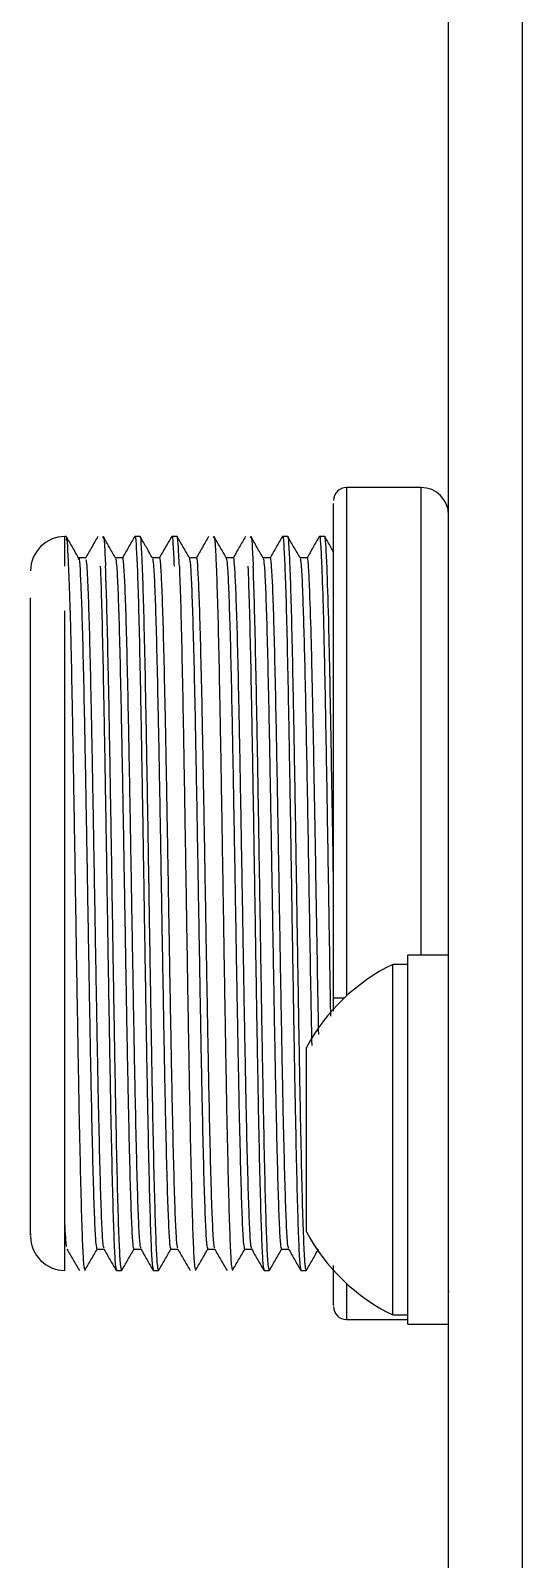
# Model space of a CAD drawing. Header units: millimetres. Extents: x 0 to 279, y 0 to 216.
# Drawn here: x 93.95 to 96.61, y 62.88 to 71.17 of the extents above; entities that cross this region are included whole.
import ezdxf

# ---------------------------------------------------------------- set-up
doc = ezdxf.new("R2010")
doc.units = ezdxf.units.MM

msp = doc.modelspace()

# ---------------------------------------------------------------- linework, layer by layer
at = {"color": 7, "linetype": 'Continuous', "lineweight": 25}
for p, q in [((96.6104, 39.1079), (96.6104, 140.1687)), ((96.2104, 42.8383), (96.2104, 98.8383)), ((96.0604, 68.693), (95.6577, 68.693)), ((94.1389, 68.4267), (94.131, 68.4267)), ((94.5389, 68.4267), (94.5104, 68.4267)), ((94.7389, 68.4267), (94.7104, 68.4267)), ((95.3389, 68.4267), (95.3104, 68.4267)), ((95.5389, 68.4267), (95.5104, 68.4267)), ((94.2444, 68.3124), (94.2054, 68.3124)), ((94.4444, 68.3124), (94.4053, 68.3124)), ((94.6444, 68.3124), (94.6054, 68.3124)), ((94.8444, 68.3124), (94.8055, 68.3124)), ((95.0444, 68.3124), (95.0054, 68.3124)), ((95.2444, 68.3124), (95.2053, 68.3124)), ((95.4444, 68.3124), (95.4054, 68.3124)), ((94.131, 64.4499), (94.131, 68.025)), ((96.2104, 66.1583), (95.9904, 66.1583)), ((95.9904, 65.1583), (95.9904, 66.1583)), ((95.9904, 66.1083), (95.9079, 66.1083)), ((95.9079, 65.4657), (95.9079, 66.1083)), ((95.5876, 65.927), (95.6462, 65.9272)), ((95.4404, 65.3201), (95.4404, 65.6583)), ((95.9079, 64.2083), (95.9079, 65.4657)), ((95.4404, 64.6583), (95.4404, 65.3201)), ((95.9904, 64.1583), (95.9904, 65.1583)), ((94.305, 64.5643), (94.3439, 64.5643)), ((94.505, 64.5643), (94.544, 64.5643)), ((94.705, 64.5643), (94.7439, 64.5643)), ((94.905, 64.5643), (94.9438, 64.5643)), ((95.105, 64.5643), (95.1439, 64.5643)), ((95.305, 64.5643), (95.344, 64.5643)), ((94.4104, 64.4499), (94.4389, 64.4499)), ((94.6104, 64.4499), (94.6389, 64.4499)), ((95.2104, 64.4499), (95.2389, 64.4499)), ((95.4104, 64.4499), (95.4389, 64.4499)), ((96.2104, 64.3386), (96.2104, 64.3344)), ((95.6577, 64.1836), (95.9904, 64.1836)), ((95.9079, 64.2083), (95.9904, 64.2083)), ((95.9904, 64.1583), (96.2104, 64.1583))]:
    msp.add_line(p, q, dxfattribs=at)
at = {"color": 8, "linetype": 'Continuous', "lineweight": 25}
for p, q in [((95.6577, 68.693), (95.6577, 65.9379)), ((96.0604, 68.693), (96.0604, 66.1583)), ((94.131, 68.2657), (94.131, 68.4267)), ((95.6577, 64.3788), (95.6577, 64.1836))]:
    msp.add_line(p, q, dxfattribs=at)
at = {"color": 7, "linetype": 'Continuous', "lineweight": 25}
for centre, radius, start, end in [((95.6577, 68.6229), 0.0702, 90, 180), ((96.0604, 68.543), 0.15, 0, 90), ((94.131, 68.2414), 0.1853, 90, 180), ((96.372, 65.1583), 1.0573, 116.03726, 151.77733), ((94.131, 64.6352), 0.1853, 180, 270), ((96.372, 65.1583), 1.0573, 208.22267, 243.96274), ((95.6577, 64.2537), 0.0702, 180, 270)]:
    msp.add_arc(centre, radius, start, end, dxfattribs=at)
for points, knots in [([(95.5876, 65.8549), (95.5876, 65.9567), (95.5876, 66.2672), (95.5876, 66.8306), (95.5876, 67.4666), (95.5876, 68.0029), (95.5876, 68.3773), (95.5876, 68.5946), (95.5876, 68.6021), (95.5876, 68.6055)], [0, 0, 0, 0, 0.0795441, 0.2423566, 0.4103115, 0.5756557, 0.7313131, 0.879412, 1, 1, 1, 1]), ([(94.1518, 68.2657), (94.1484, 68.3457), (94.1441, 68.4446), (94.1398, 68.4135), (94.1389, 68.4075)], [0, 0, 0, 0, 0.807973, 1, 1, 1, 1]), ([(94.2064, 68.3107), (94.1952, 68.33), (94.1729, 68.3687), (94.1506, 68.4073), (94.1394, 68.4267)], [0, 0, 0, 0, 0.499996, 1, 1, 1, 1]), ([(94.31, 68.4266), (94.2988, 68.4072), (94.2765, 68.3686), (94.2541, 68.3299), (94.243, 68.3106)], [0, 0, 0, 0, 0.500005, 1, 1, 1, 1]), ([(94.338, 68.4194), (94.3384, 68.4222), (94.3409, 68.4378), (94.3456, 68.3959), (94.3497, 68.3091), (94.3518, 68.2657)], [0, 0, 0, 0, 0.095626, 0.547878, 1, 1, 1, 1]), ([(94.4063, 68.3106), (94.3952, 68.3299), (94.3728, 68.3686), (94.3505, 68.4073), (94.3393, 68.4266)], [0, 0, 0, 0, 0.499995, 1, 1, 1, 1]), ([(94.51, 68.4269), (94.4988, 68.4075), (94.4765, 68.3689), (94.4542, 68.3302), (94.443, 68.3109)], [0, 0, 0, 0, 0.500004, 1, 1, 1, 1]), ([(94.5104, 68.4244), (94.5105, 68.4252), (94.5128, 68.4377), (94.5171, 68.3945), (94.5212, 68.3087), (94.5233, 68.2657)], [0, 0, 0, 0, 0.030646, 0.515323, 1, 1, 1, 1]), ([(94.5518, 68.2657), (94.5497, 68.3087), (94.5456, 68.3945), (94.5413, 68.4377), (94.5391, 68.4252), (94.5389, 68.4244)], [0, 0, 0, 0, 0.484677, 0.969354, 1, 1, 1, 1]), ([(94.6064, 68.3107), (94.5952, 68.33), (94.5732, 68.3682), (94.5512, 68.4063), (94.5403, 68.4251)], [0, 0, 0, 0, 0.507126, 1, 1, 1, 1]), ([(94.7101, 68.4269), (94.6989, 68.4076), (94.6765, 68.3689), (94.6542, 68.3303), (94.643, 68.3109)], [0, 0, 0, 0, 0.500005, 1, 1, 1, 1]), ([(94.7104, 68.4244), (94.7105, 68.4252), (94.7128, 68.4377), (94.7171, 68.3945), (94.7212, 68.3087), (94.7233, 68.2657)], [0, 0, 0, 0, 0.030646, 0.515323, 1, 1, 1, 1]), ([(94.7518, 68.2657), (94.7497, 68.3087), (94.7456, 68.3945), (94.7413, 68.4377), (94.7391, 68.4252), (94.7389, 68.4244)], [0, 0, 0, 0, 0.484677, 0.969354, 1, 1, 1, 1]), ([(94.8064, 68.3108), (94.7952, 68.3301), (94.7729, 68.3688), (94.7506, 68.4075), (94.7394, 68.4268)], [0, 0, 0, 0, 0.499995, 1, 1, 1, 1]), ([(94.91, 68.4266), (94.8988, 68.4073), (94.8765, 68.3686), (94.8541, 68.3299), (94.843, 68.3106)], [0, 0, 0, 0, 0.500005, 1, 1, 1, 1]), ([(94.938, 68.4196), (94.9384, 68.4223), (94.9409, 68.438), (94.9455, 68.3959), (94.9497, 68.3091), (94.9518, 68.2657)], [0, 0, 0, 0, 0.094449, 0.547164, 1, 1, 1, 1]), ([(95.0063, 68.3108), (94.9952, 68.3301), (94.9728, 68.3688), (94.9505, 68.4074), (94.9393, 68.4268)], [0, 0, 0, 0, 0.499996, 1, 1, 1, 1]), ([(95.11, 68.4267), (95.0989, 68.4074), (95.0765, 68.3687), (95.0542, 68.33), (95.043, 68.3107)], [0, 0, 0, 0, 0.500004, 1, 1, 1, 1]), ([(95.1381, 68.4198), (95.1385, 68.4223), (95.141, 68.4377), (95.1456, 68.3958), (95.1497, 68.3091), (95.1518, 68.2657)], [0, 0, 0, 0, 0.091507, 0.545828, 1, 1, 1, 1]), ([(95.2064, 68.3106), (95.1952, 68.3299), (95.1729, 68.3686), (95.1505, 68.4072), (95.1394, 68.4266)], [0, 0, 0, 0, 0.499996, 1, 1, 1, 1]), ([(95.31, 68.4269), (95.2988, 68.4076), (95.2765, 68.3689), (95.2542, 68.3302), (95.243, 68.3109)], [0, 0, 0, 0, 0.5000045, 1, 1, 1, 1]), ([(95.3104, 68.4244), (95.3105, 68.4252), (95.3128, 68.4377), (95.3171, 68.3945), (95.3212, 68.3087), (95.3233, 68.2657)], [0, 0, 0, 0, 0.030646, 0.515323, 1, 1, 1, 1]), ([(95.3518, 68.2657), (95.3497, 68.3087), (95.3456, 68.3945), (95.3413, 68.4377), (95.3391, 68.4252), (95.3389, 68.4244)], [0, 0, 0, 0, 0.484677, 0.969354, 1, 1, 1, 1]), ([(95.4063, 68.3108), (95.3952, 68.3301), (95.3732, 68.3682), (95.3511, 68.4063), (95.3403, 68.4251)], [0, 0, 0, 0, 0.507099, 1, 1, 1, 1]), ([(95.5099, 68.4267), (95.4988, 68.4074), (95.4764, 68.3687), (95.4541, 68.33), (95.4429, 68.3107)], [0, 0, 0, 0, 0.500005, 1, 1, 1, 1]), ([(95.5104, 68.4244), (95.5105, 68.4252), (95.5128, 68.4377), (95.5171, 68.3945), (95.5212, 68.3087), (95.5233, 68.2657)], [0, 0, 0, 0, 0.030646, 0.515323, 1, 1, 1, 1]), ([(95.5518, 68.2657), (95.5497, 68.3087), (95.5456, 68.3945), (95.5413, 68.4377), (95.5391, 68.4252), (95.5389, 68.4244)], [0, 0, 0, 0, 0.484677, 0.969354, 1, 1, 1, 1]), ([(95.5876, 68.3434), (95.5826, 68.352), (95.5665, 68.3798), (95.5504, 68.4077), (95.5393, 68.427)], [0, 0, 0, 0, 0.3062736, 1, 1, 1, 1]), ([(94.206, 68.3021), (94.2063, 68.3045), (94.2103, 68.3326), (94.2142, 68.2427), (94.2178, 68.1606)], [0, 0, 0, 0, 0.086461, 1, 1, 1, 1]), ([(94.2573, 68.1606), (94.2547, 68.2151), (94.2504, 68.304), (94.2461, 68.3004), (94.2444, 68.299)], [0, 0, 0, 0, 0.611887, 1, 1, 1, 1]), ([(94.4058, 68.3089), (94.4078, 68.3017), (94.4118, 68.2865), (94.4158, 68.2038), (94.4178, 68.1606)], [0, 0, 0, 0, 0.479022, 1, 1, 1, 1]), ([(94.4573, 68.1606), (94.4552, 68.2011), (94.451, 68.282), (94.4467, 68.3227), (94.4445, 68.3109), (94.4444, 68.3102)], [0, 0, 0, 0, 0.484677, 0.969354, 1, 1, 1, 1]), ([(94.6059, 68.3088), (94.6078, 68.3016), (94.6118, 68.2864), (94.6158, 68.2038), (94.6178, 68.1606)], [0, 0, 0, 0, 0.4781191, 1, 1, 1, 1]), ([(94.6573, 68.1606), (94.6552, 68.2011), (94.651, 68.282), (94.6467, 68.3227), (94.6445, 68.3109), (94.6444, 68.3102)], [0, 0, 0, 0, 0.484677, 0.969354, 1, 1, 1, 1]), ([(94.8059, 68.3085), (94.8078, 68.3013), (94.8118, 68.2861), (94.8158, 68.2038), (94.8178, 68.1606)], [0, 0, 0, 0, 0.475878, 1, 1, 1, 1]), ([(94.8573, 68.1606), (94.8552, 68.2011), (94.851, 68.282), (94.8467, 68.3227), (94.8445, 68.3109), (94.8444, 68.3102)], [0, 0, 0, 0, 0.484677, 0.969354, 1, 1, 1, 1]), ([(95.0058, 68.309), (95.0078, 68.3017), (95.0118, 68.2866), (95.0158, 68.2038), (95.0178, 68.1606)], [0, 0, 0, 0, 0.4795009, 1, 1, 1, 1]), ([(95.0573, 68.1606), (95.0552, 68.2011), (95.051, 68.282), (95.0467, 68.3227), (95.0445, 68.3109), (95.0444, 68.3102)], [0, 0, 0, 0, 0.484677, 0.969354, 1, 1, 1, 1]), ([(95.2059, 68.3088), (95.2078, 68.3016), (95.2118, 68.2864), (95.2158, 68.2038), (95.2178, 68.1606)], [0, 0, 0, 0, 0.478202, 1, 1, 1, 1]), ([(95.2573, 68.1606), (95.2552, 68.2011), (95.251, 68.282), (95.2467, 68.3227), (95.2445, 68.3109), (95.2444, 68.3102)], [0, 0, 0, 0, 0.484677, 0.969354, 1, 1, 1, 1]), ([(95.4059, 68.3089), (95.4078, 68.3017), (95.4118, 68.2865), (95.4158, 68.2038), (95.4178, 68.1606)], [0, 0, 0, 0, 0.478959, 1, 1, 1, 1]), ([(95.4573, 68.1606), (95.4552, 68.2011), (95.451, 68.282), (95.4467, 68.3227), (95.4445, 68.3109), (95.4444, 68.3102)], [0, 0, 0, 0, 0.484677, 0.969354, 1, 1, 1, 1]), ([(94.161, 68.0232), (94.1593, 68.0768), (94.1565, 68.1693), (94.1536, 68.2365), (94.1524, 68.2647)], [0, 0, 0, 0, 0.580232, 1, 1, 1, 1]), ([(94.3233, 68.2657), (94.3254, 68.2076), (94.3296, 68.0914), (94.3358, 67.8348), (94.3421, 67.5296), (94.3483, 67.181), (94.3546, 66.8043), (94.3608, 66.4134), (94.3671, 66.0235), (94.3733, 65.6495), (94.3796, 65.3058), (94.3858, 65.0058), (94.3921, 64.7604), (94.3983, 64.5811), (94.4044, 64.4692), (94.4085, 64.4577), (94.4104, 64.4522)], [0, 0, 0, 0, 0.0717526, 0.1435053, 0.2152579, 0.2870105, 0.3587632, 0.4305158, 0.5022685, 0.5740211, 0.6457737, 0.7175264, 0.789279, 0.8610316, 0.9327843, 1, 1, 1, 1]), ([(94.4389, 64.4522), (94.437, 64.4577), (94.4329, 64.4692), (94.4268, 64.5811), (94.4206, 64.7604), (94.4143, 65.0058), (94.4081, 65.3058), (94.4018, 65.6495), (94.3956, 66.0235), (94.3893, 66.4134), (94.3831, 66.8043), (94.3768, 67.181), (94.3706, 67.5296), (94.3643, 67.8348), (94.3581, 68.0914), (94.3539, 68.2076), (94.3518, 68.2657)], [0, 0, 0, 0, 0.067216, 0.138968, 0.210721, 0.282474, 0.354226, 0.425979, 0.497732, 0.569484, 0.641237, 0.712989, 0.784742, 0.856495, 0.928247, 1, 1, 1, 1]), ([(94.5233, 68.2657), (94.5254, 68.2076), (94.5296, 68.0914), (94.5358, 67.8348), (94.5421, 67.5296), (94.5483, 67.181), (94.5546, 66.8043), (94.5608, 66.4134), (94.5671, 66.0235), (94.5733, 65.6495), (94.5796, 65.3058), (94.5858, 65.0058), (94.5921, 64.7604), (94.5983, 64.5811), (94.6044, 64.4692), (94.6085, 64.4577), (94.6104, 64.4522)], [0, 0, 0, 0, 0.071753, 0.143505, 0.215258, 0.287011, 0.358763, 0.430516, 0.502268, 0.574021, 0.645774, 0.717526, 0.789279, 0.861032, 0.932784, 1, 1, 1, 1]), ([(94.6389, 64.4522), (94.637, 64.4577), (94.6329, 64.4692), (94.6268, 64.5811), (94.6206, 64.7604), (94.6143, 65.0058), (94.6081, 65.3058), (94.6018, 65.6495), (94.5956, 66.0235), (94.5893, 66.4134), (94.5831, 66.8043), (94.5768, 67.181), (94.5706, 67.5296), (94.5643, 67.8348), (94.5581, 68.0914), (94.5539, 68.2076), (94.5518, 68.2657)], [0, 0, 0, 0, 0.067216, 0.138968, 0.210721, 0.282474, 0.354226, 0.425979, 0.497732, 0.569484, 0.641237, 0.712989, 0.784742, 0.856495, 0.928247, 1, 1, 1, 1]), ([(94.7518, 68.2657), (94.7539, 68.2077), (94.7581, 68.0916), (94.7643, 67.8346), (94.7706, 67.5298), (94.7768, 67.1809), (94.7831, 66.8044), (94.7893, 66.4134), (94.7956, 66.0236), (94.8018, 65.6494), (94.8081, 65.306), (94.8143, 65.0059), (94.8206, 64.76), (94.8268, 64.5818), (94.8326, 64.4729), (94.8364, 64.4617), (94.838, 64.4568)], [0, 0, 0, 0, 0.0724525, 0.1449305, 0.2173984, 0.2898586, 0.362341, 0.4347944, 0.5072725, 0.5797419, 0.6522021, 0.7246853, 0.7971397, 0.8696179, 0.9420888, 1, 1, 1, 1]), ([(94.9518, 68.2657), (94.9538, 68.2077), (94.958, 68.0918), (94.9643, 67.8348), (94.9705, 67.5296), (94.9768, 67.1811), (94.983, 66.8042), (94.9893, 66.4134), (94.9955, 66.0235), (95.0018, 65.6496), (95.008, 65.3056), (95.0143, 65.006), (95.0205, 64.7599), (95.0268, 64.5815), (95.0326, 64.4732), (95.0364, 64.4616), (95.038, 64.4565)], [0, 0, 0, 0, 0.07246, 0.144904, 0.217374, 0.289817, 0.362277, 0.434738, 0.50718, 0.57965, 0.652092, 0.724552, 0.797012, 0.869453, 0.941922, 1, 1, 1, 1]), ([(95.1233, 68.2657), (95.1254, 68.2076), (95.1296, 68.0914), (95.1358, 67.8348), (95.1421, 67.5296), (95.1483, 67.181), (95.1546, 66.8043), (95.1608, 66.4134), (95.1671, 66.0235), (95.1733, 65.6495), (95.1796, 65.3058), (95.1858, 65.0058), (95.1921, 64.7604), (95.1983, 64.5811), (95.2044, 64.4692), (95.2085, 64.4577), (95.2104, 64.4522)], [0, 0, 0, 0, 0.071753, 0.143505, 0.215258, 0.287011, 0.358763, 0.430516, 0.502268, 0.574021, 0.645774, 0.717526, 0.789279, 0.861032, 0.932784, 1, 1, 1, 1]), ([(95.2389, 64.4522), (95.237, 64.4577), (95.2329, 64.4692), (95.2268, 64.5811), (95.2206, 64.7604), (95.2143, 65.0058), (95.2081, 65.3058), (95.2018, 65.6495), (95.1956, 66.0235), (95.1893, 66.4134), (95.1831, 66.8043), (95.1768, 67.181), (95.1706, 67.5296), (95.1643, 67.8348), (95.1581, 68.0914), (95.1539, 68.2076), (95.1518, 68.2657)], [0, 0, 0, 0, 0.067216, 0.138968, 0.210721, 0.282474, 0.354226, 0.425979, 0.497732, 0.569484, 0.641237, 0.712989, 0.784742, 0.856495, 0.928247, 1, 1, 1, 1]), ([(95.3233, 68.2657), (95.3254, 68.2076), (95.3296, 68.0914), (95.3358, 67.8348), (95.3421, 67.5296), (95.3483, 67.181), (95.3546, 66.8043), (95.3608, 66.4134), (95.3671, 66.0235), (95.3733, 65.6495), (95.3796, 65.3058), (95.3858, 65.0058), (95.3921, 64.7604), (95.3983, 64.5811), (95.4044, 64.4692), (95.4085, 64.4577), (95.4104, 64.4522)], [0, 0, 0, 0, 0.071753, 0.143505, 0.215258, 0.287011, 0.358763, 0.430516, 0.502268, 0.574021, 0.645774, 0.717526, 0.789279, 0.861032, 0.932784, 1, 1, 1, 1]), ([(95.4389, 64.4522), (95.437, 64.4577), (95.4329, 64.4692), (95.4268, 64.5811), (95.4206, 64.7604), (95.4143, 65.0058), (95.4081, 65.3058), (95.4018, 65.6495), (95.3956, 66.0235), (95.3893, 66.4134), (95.3831, 66.8043), (95.3768, 67.181), (95.3706, 67.5296), (95.3643, 67.8348), (95.3581, 68.0914), (95.3539, 68.2076), (95.3518, 68.2657)], [0, 0, 0, 0, 0.067216, 0.138968, 0.210721, 0.282474, 0.354226, 0.425979, 0.497732, 0.569484, 0.641237, 0.712989, 0.784742, 0.856495, 0.928247, 1, 1, 1, 1]), ([(95.5233, 68.2657), (95.526, 68.1885), (95.5313, 68.0342), (95.5394, 67.6706), (95.5474, 67.237), (95.5554, 66.7515), (95.5631, 66.267), (95.5681, 65.9668), (95.5704, 65.828)], [0, 0, 0, 0, 0.1706681, 0.3413362, 0.5120044, 0.6826725, 0.8533406, 1, 1, 1, 1]), ([(94.2178, 68.1606), (94.2199, 68.1059), (94.2241, 67.9964), (94.2303, 67.7545), (94.2366, 67.4668), (94.2428, 67.1383), (94.2491, 66.7832), (94.2553, 66.4148), (94.2616, 66.0473), (94.2678, 65.6949), (94.2741, 65.371), (94.2803, 65.0882), (94.2866, 64.8569), (94.2928, 64.6879), (94.299, 64.5825), (94.303, 64.5716), (94.305, 64.5664)], [0, 0, 0, 0, 0.071753, 0.143505, 0.215258, 0.287011, 0.358763, 0.430516, 0.502268, 0.574021, 0.645774, 0.717526, 0.789279, 0.861032, 0.932784, 1, 1, 1, 1]), ([(94.3435, 64.5707), (94.3419, 64.5755), (94.3381, 64.5863), (94.3323, 64.6883), (94.326, 64.8568), (94.3198, 65.0882), (94.3135, 65.371), (94.3073, 65.6949), (94.301, 66.0473), (94.2948, 66.4148), (94.2885, 66.7832), (94.2823, 67.1383), (94.276, 67.4668), (94.2698, 67.7545), (94.2635, 67.9964), (94.2594, 68.1059), (94.2573, 68.1606)], [0, 0, 0, 0, 0.057857, 0.13033, 0.202802, 0.275275, 0.347747, 0.42022, 0.492692, 0.565165, 0.637637, 0.71011, 0.782582, 0.855055, 0.927527, 1, 1, 1, 1]), ([(94.4178, 68.1606), (94.4199, 68.1059), (94.4241, 67.9964), (94.4303, 67.7545), (94.4366, 67.4668), (94.4428, 67.1383), (94.4491, 66.7832), (94.4553, 66.4148), (94.4616, 66.0473), (94.4678, 65.6949), (94.4741, 65.371), (94.4803, 65.0882), (94.4866, 64.8569), (94.4928, 64.6879), (94.499, 64.5825), (94.503, 64.5716), (94.505, 64.5664)], [0, 0, 0, 0, 0.071753, 0.143505, 0.215258, 0.287011, 0.358763, 0.430516, 0.502268, 0.574021, 0.645774, 0.717526, 0.789279, 0.861032, 0.932784, 1, 1, 1, 1]), ([(94.5435, 64.5711), (94.5418, 64.5758), (94.5381, 64.5865), (94.5323, 64.6883), (94.526, 64.8568), (94.5198, 65.0882), (94.5135, 65.371), (94.5073, 65.6949), (94.501, 66.0473), (94.4948, 66.4148), (94.4885, 66.7832), (94.4823, 67.1383), (94.476, 67.4668), (94.4698, 67.7545), (94.4635, 67.9964), (94.4594, 68.1059), (94.4573, 68.1606)], [0, 0, 0, 0, 0.057157, 0.129683, 0.202209, 0.274736, 0.347262, 0.419789, 0.492315, 0.564842, 0.637368, 0.709894, 0.782421, 0.854947, 0.927474, 1, 1, 1, 1]), ([(94.6178, 68.1606), (94.6199, 68.1059), (94.6241, 67.9964), (94.6303, 67.7545), (94.6366, 67.4668), (94.6428, 67.1383), (94.6491, 66.7832), (94.6553, 66.4148), (94.6616, 66.0473), (94.6678, 65.6949), (94.6741, 65.371), (94.6803, 65.0882), (94.6866, 64.8569), (94.6928, 64.6879), (94.699, 64.5825), (94.703, 64.5716), (94.705, 64.5664)], [0, 0, 0, 0, 0.071753, 0.143505, 0.215258, 0.287011, 0.358763, 0.430516, 0.502268, 0.574021, 0.645774, 0.717526, 0.789279, 0.861032, 0.932784, 1, 1, 1, 1]), ([(94.7435, 64.5708), (94.7419, 64.5756), (94.7381, 64.5863), (94.7323, 64.6883), (94.726, 64.8568), (94.7198, 65.0882), (94.7135, 65.371), (94.7073, 65.6949), (94.701, 66.0473), (94.6948, 66.4148), (94.6885, 66.7832), (94.6823, 67.1383), (94.676, 67.4668), (94.6698, 67.7545), (94.6635, 67.9964), (94.6594, 68.1059), (94.6573, 68.1606)], [0, 0, 0, 0, 0.057723, 0.130206, 0.202688, 0.275171, 0.347654, 0.420137, 0.49262, 0.565103, 0.637586, 0.710069, 0.782551, 0.855034, 0.927517, 1, 1, 1, 1]), ([(94.8178, 68.1606), (94.8199, 68.1059), (94.8241, 67.9964), (94.8303, 67.7545), (94.8366, 67.4668), (94.8428, 67.1383), (94.8491, 66.7832), (94.8553, 66.4148), (94.8616, 66.0473), (94.8678, 65.6949), (94.8741, 65.371), (94.8803, 65.0882), (94.8866, 64.8569), (94.8928, 64.6879), (94.899, 64.5825), (94.903, 64.5716), (94.905, 64.5664)], [0, 0, 0, 0, 0.071753, 0.143505, 0.215258, 0.287011, 0.358763, 0.430516, 0.502268, 0.574021, 0.645774, 0.717526, 0.789279, 0.861032, 0.932784, 1, 1, 1, 1]), ([(94.9435, 64.5707), (94.9419, 64.5755), (94.9381, 64.5863), (94.9323, 64.6883), (94.926, 64.8568), (94.9198, 65.0882), (94.9135, 65.371), (94.9073, 65.6949), (94.901, 66.0473), (94.8948, 66.4148), (94.8885, 66.7832), (94.8823, 67.1383), (94.876, 67.4668), (94.8698, 67.7545), (94.8635, 67.9964), (94.8594, 68.1059), (94.8573, 68.1606)], [0, 0, 0, 0, 0.057884, 0.130354, 0.202825, 0.275295, 0.347766, 0.420236, 0.492707, 0.565177, 0.637648, 0.710118, 0.782589, 0.855059, 0.92753, 1, 1, 1, 1]), ([(95.0178, 68.1606), (95.0199, 68.1059), (95.0241, 67.9964), (95.0303, 67.7545), (95.0366, 67.4668), (95.0428, 67.1383), (95.0491, 66.7832), (95.0553, 66.4148), (95.0616, 66.0473), (95.0678, 65.6949), (95.0741, 65.371), (95.0803, 65.0882), (95.0866, 64.8569), (95.0928, 64.6879), (95.099, 64.5825), (95.103, 64.5716), (95.105, 64.5664)], [0, 0, 0, 0, 0.071753, 0.143505, 0.215258, 0.287011, 0.358763, 0.430516, 0.502268, 0.574021, 0.645774, 0.717526, 0.789279, 0.861032, 0.932784, 1, 1, 1, 1]), ([(95.1434, 64.5711), (95.1418, 64.5759), (95.1381, 64.5866), (95.1323, 64.6883), (95.126, 64.8568), (95.1198, 65.0882), (95.1135, 65.371), (95.1073, 65.6949), (95.101, 66.0473), (95.0948, 66.4148), (95.0885, 66.7832), (95.0823, 67.1383), (95.076, 67.4668), (95.0698, 67.7545), (95.0635, 67.9964), (95.0594, 68.1059), (95.0573, 68.1606)], [0, 0, 0, 0, 0.056986, 0.129526, 0.202065, 0.274605, 0.347144, 0.419684, 0.492223, 0.564763, 0.637302, 0.709842, 0.782381, 0.854921, 0.92746, 1, 1, 1, 1]), ([(95.2178, 68.1606), (95.2199, 68.1059), (95.2241, 67.9964), (95.2303, 67.7545), (95.2366, 67.4668), (95.2428, 67.1383), (95.2491, 66.7832), (95.2553, 66.4148), (95.2616, 66.0473), (95.2678, 65.6949), (95.2741, 65.371), (95.2803, 65.0882), (95.2866, 64.8569), (95.2928, 64.6879), (95.299, 64.5825), (95.303, 64.5716), (95.305, 64.5664)], [0, 0, 0, 0, 0.071753, 0.143505, 0.215258, 0.287011, 0.358763, 0.430516, 0.502268, 0.574021, 0.645774, 0.717526, 0.789279, 0.861032, 0.932784, 1, 1, 1, 1]), ([(95.3435, 64.5709), (95.3418, 64.5756), (95.3381, 64.5864), (95.3323, 64.6883), (95.326, 64.8568), (95.3198, 65.0882), (95.3135, 65.371), (95.3073, 65.6949), (95.301, 66.0473), (95.2948, 66.4148), (95.2885, 66.7832), (95.2823, 67.1383), (95.276, 67.4668), (95.2698, 67.7545), (95.2635, 67.9964), (95.2594, 68.1059), (95.2573, 68.1606)], [0, 0, 0, 0, 0.057536, 0.130033, 0.20253, 0.275027, 0.347525, 0.420022, 0.492519, 0.565016, 0.637514, 0.710011, 0.782508, 0.855005, 0.927503, 1, 1, 1, 1]), ([(95.4178, 68.1606), (95.4217, 68.0491), (95.4294, 67.826), (95.441, 67.2479), (95.4526, 66.5869), (95.4618, 66.0212), (95.4671, 65.7462), (95.4687, 65.669)], [0, 0, 0, 0, 0.22775, 0.4555, 0.68325, 0.911, 1, 1, 1, 1]), ([(95.5069, 65.7287), (95.5055, 65.8007), (95.5011, 66.034), (95.4937, 66.4805), (95.4846, 67.0128), (95.4755, 67.4991), (95.4664, 67.9083), (95.4603, 68.0765), (95.4573, 68.1606)], [0, 0, 0, 0, 0.0819201, 0.2655361, 0.4491521, 0.632768, 0.816384, 1, 1, 1, 1]), ([(93.9457, 64.6495), (93.9457, 64.6452), (93.9457, 64.6224), (93.9457, 64.7456), (93.9457, 65.0173), (93.9457, 65.4144), (93.9457, 65.8798), (93.9457, 66.3973), (93.9457, 66.9421), (93.9457, 67.4455), (93.9457, 67.8538), (93.9457, 68.0169), (93.9457, 68.0955)], [0, 0, 0, 0, 0.026261, 0.138864, 0.251467, 0.359, 0.458813, 0.563721, 0.675156, 0.788352, 0.898081, 1, 1, 1, 1]), ([(94.1595, 68.0253), (94.1611, 67.9614), (94.1647, 67.8143), (94.1705, 67.5287), (94.1768, 67.1814), (94.183, 66.8042), (94.1893, 66.4134), (94.1955, 66.0235), (94.2018, 65.6496), (94.208, 65.3056), (94.2143, 65.006), (94.2205, 64.7599), (94.2268, 64.5816), (94.2326, 64.4735), (94.2363, 64.462), (94.238, 64.4569)], [0, 0, 0, 0, 0.061287, 0.140921, 0.220523, 0.300148, 0.379769, 0.459374, 0.539007, 0.618609, 0.698233, 0.777854, 0.857458, 0.93709, 1, 1, 1, 1]), ([(94.1434, 64.5791), (94.1419, 64.5795), (94.1378, 64.5804), (94.1336, 64.6704), (94.131, 64.7275)], [0, 0, 0, 0, 0.3656515, 1, 1, 1, 1]), ([(94.143, 64.5657), (94.1541, 64.5464), (94.1765, 64.5077), (94.1988, 64.4691), (94.21, 64.4497)], [0, 0, 0, 0, 0.4999958, 1, 1, 1, 1]), ([(94.2393, 64.4498), (94.2505, 64.4691), (94.2728, 64.5078), (94.2952, 64.5464), (94.3063, 64.5658)], [0, 0, 0, 0, 0.500005, 1, 1, 1, 1]), ([(94.343, 64.5658), (94.3542, 64.5465), (94.3765, 64.5078), (94.3989, 64.4691), (94.41, 64.4498)], [0, 0, 0, 0, 0.499995, 1, 1, 1, 1]), ([(94.4394, 64.4499), (94.4506, 64.4692), (94.4729, 64.5079), (94.4952, 64.5465), (94.5064, 64.5659)], [0, 0, 0, 0, 0.500004, 1, 1, 1, 1]), ([(94.543, 64.566), (94.5541, 64.5467), (94.5765, 64.508), (94.5988, 64.4694), (94.61, 64.45)], [0, 0, 0, 0, 0.499995, 1, 1, 1, 1]), ([(94.6393, 64.45), (94.6505, 64.4693), (94.6728, 64.508), (94.6952, 64.5466), (94.7063, 64.566)], [0, 0, 0, 0, 0.500005, 1, 1, 1, 1]), ([(94.743, 64.5658), (94.7542, 64.5465), (94.7765, 64.5078), (94.7989, 64.4691), (94.81, 64.4498)], [0, 0, 0, 0, 0.499996, 1, 1, 1, 1]), ([(94.8394, 64.45), (94.8505, 64.4694), (94.8729, 64.508), (94.8952, 64.5467), (94.9064, 64.566)], [0, 0, 0, 0, 0.500005, 1, 1, 1, 1]), ([(94.943, 64.5656), (94.9542, 64.5463), (94.9765, 64.5076), (94.9989, 64.4689), (95.01, 64.4496)], [0, 0, 0, 0, 0.499995, 1, 1, 1, 1]), ([(95.0394, 64.4498), (95.0505, 64.4691), (95.0729, 64.5078), (95.0952, 64.5465), (95.1064, 64.5658)], [0, 0, 0, 0, 0.500005, 1, 1, 1, 1]), ([(95.143, 64.566), (95.1541, 64.5466), (95.1765, 64.508), (95.1988, 64.4693), (95.21, 64.45)], [0, 0, 0, 0, 0.499995, 1, 1, 1, 1]), ([(95.2393, 64.4497), (95.2505, 64.469), (95.2728, 64.5077), (95.2951, 64.5464), (95.3063, 64.5657)], [0, 0, 0, 0, 0.500004, 1, 1, 1, 1]), ([(95.343, 64.566), (95.3542, 64.5467), (95.3765, 64.508), (95.3988, 64.4693), (95.41, 64.45)], [0, 0, 0, 0, 0.4999955, 1, 1, 1, 1]), ([(95.4393, 64.45), (95.4505, 64.4693), (95.4729, 64.508), (95.4952, 64.5467), (95.5064, 64.566)], [0, 0, 0, 0, 0.500004, 1, 1, 1, 1]), ([(95.5876, 64.259), (95.5876, 64.2641), (95.5876, 64.2752), (95.5876, 64.3576), (95.5876, 64.453), (95.5876, 64.4759)], [0, 0, 0, 0, 0.391076, 0.85382, 1, 1, 1, 1])]:
    msp.add_open_spline(points, degree=3, knots=knots, dxfattribs=at)
msp.add_open_spline([(95.5876, 66.5236), (95.5846, 66.709), (95.5786, 67.0797), (95.5697, 67.5812), (95.5608, 68.0039), (95.5548, 68.1785), (95.5518, 68.2657)], degree=3, dxfattribs=at)

doc.saveas('drawing.dxf')
